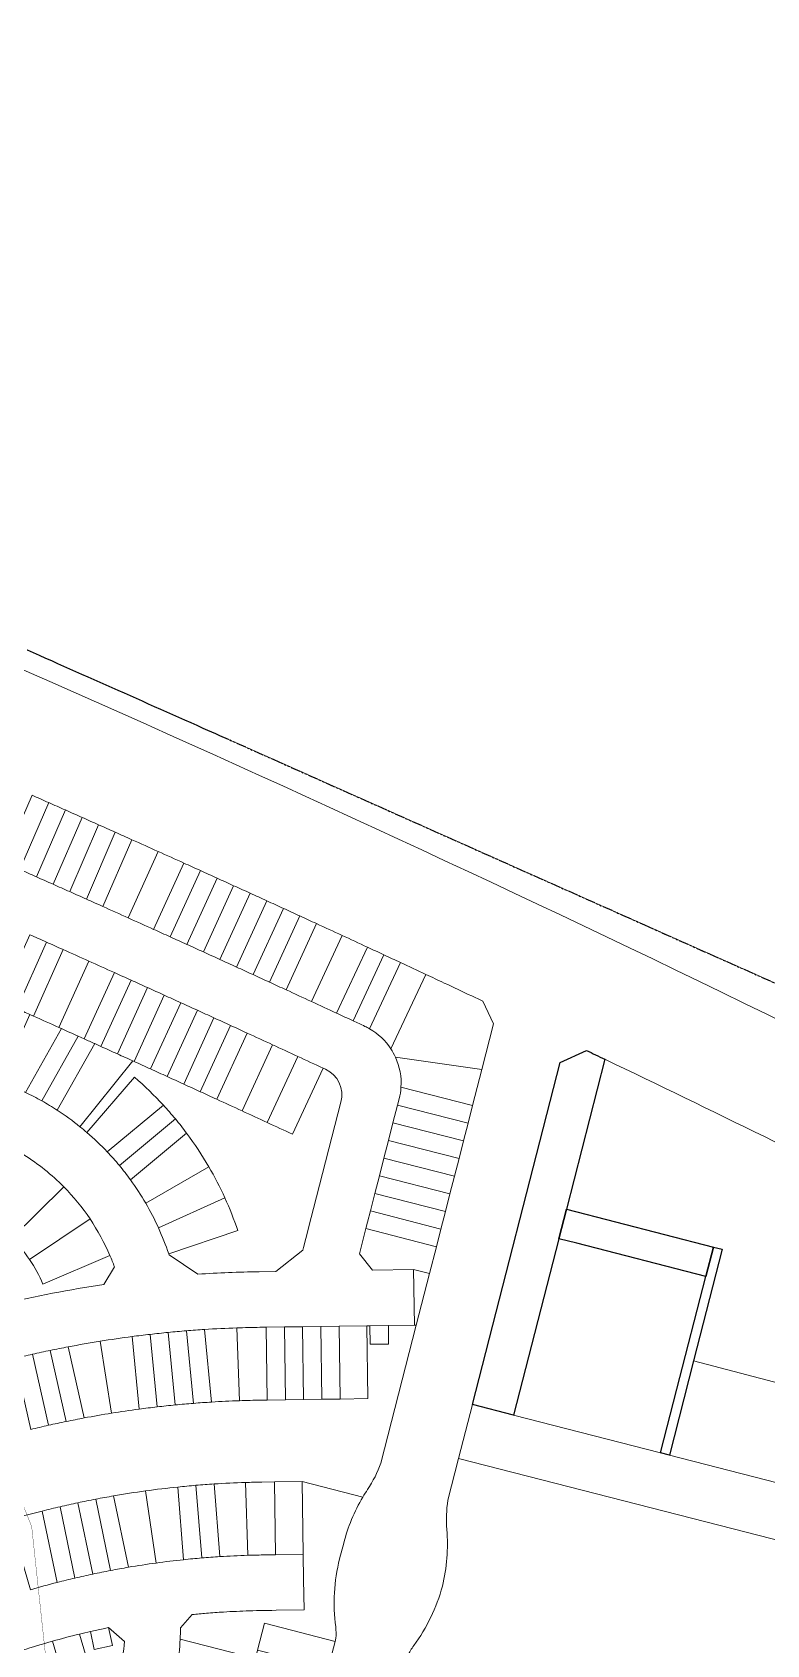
# Model space of a CAD drawing. Header units: centimetres. Extents: x -6122352 to 7132207, y -1694241 to 1947892.
# Drawn here: x 2102725 to 2344625, y -155399 to 375839 of the extents above; entities that cross this region are included whole.
import ezdxf

# ---------------------------------------------------------------- set-up
doc = ezdxf.new("R2010")
doc.units = ezdxf.units.CM
doc.header["$MEASUREMENT"] = 0
doc.linetypes.add('23585-XR-AR-DAMAC PLOT LIMITS$0$PHANTOM2', pattern=[1.25, 0.625, -0.125, 0.125, -0.125, 0.125, -0.125])
for name, color, linetype, lineweight, true_color in [('23585-XR-AR-DAMAC PLOT LIMITS$0$1-End units', 7, 'Continuous', 5, 0xf8991e), ('23585-XR-AR-DAMAC PLOT LIMITS$0$1-Open Space', 7, 'Continuous', 5, 0x90cf5a), ('23585-XR-AR-DAMAC PLOT LIMITS$0$1-Utility', 7, 'Continuous', 5, 0x8db1ff)]:
    doc.layers.add(name, color=color, linetype=linetype, lineweight=lineweight, true_color=true_color)
for name, color, linetype, lineweight in [('23585-XR-AR-DAMAC PLOT LIMITS$0$1-Mid units', 41, 'Continuous', 5), ('23585-XR-AR-DAMAC PLOT LIMITS$0$1-Retail', 10, 'Continuous', 5), ('A-ANNO-TEXT', 3, 'Continuous', 25)]:
    doc.layers.add(name, color=color, linetype=linetype, lineweight=lineweight)
for name, color, linetype in [('23585-XR-AR-DAMAC PLOT LIMITS$0$1-Utility Corridor', 44, 'Continuous'), ('23585-XR-AR-DAMAC PLOT LIMITS$0$PROJECT_LIMIT', 1, 'Continuous'), ('@MI-REF LAYER', 7, 'Continuous')]:
    doc.layers.add(name, color=color, linetype=linetype)
doc.layers.add('23585-XR-AR-DAMAC PLOT LIMITS$0$D-Phase New', color=7, linetype='Continuous', true_color=0x000080)

# ---------------------------------------------------------------- blocks, each defined once
blk = doc.blocks.new('23585-XR-AR-DAMAC PLOT LIMITS')
at = {"layer": '23585-XR-AR-DAMAC PLOT LIMITS$0$1-End units', "color": 251, "true_color": 0x636466}
for points in [[(497861.56, 2770562.17, 0.118327), (497851.94, 2770561.46), (497842.71, 2770583.69, -0.000345), (497851.22, 2770587.21)], [(497840.83, 2770556.93, 0.000344), (497832.39, 2770553.4), (497823.13, 2770575.55, -0.000345), (497831.63, 2770579.09)], [(497893.54, 2770569.39), (497873.14, 2770556.08, 0.123864), (497864.61, 2770561.43), (497886.81, 2770579.71)], [(497832.39, 2770553.4, 0.000344), (497823.95, 2770549.87), (497814.58, 2770571.96, -0.000347), (497823.13, 2770575.55)], [(497771.35, 2770527.53, 0.000344), (497762.94, 2770523.91), (497753.14, 2770545.81, -0.000356), (497761.87, 2770549.57)], [(497779.76, 2770531.13, 0.000344), (497771.35, 2770527.53), (497761.87, 2770549.57, -0.000347), (497770.39, 2770553.23)], [(497851.98, 2770515.75), (497842.74, 2770537.89, -0.000346), (497851.22, 2770541.43), (497860.43, 2770519.27, 0.000346)], [(497843.54, 2770512.22, 0.000346), (497835.11, 2770508.67), (497825.72, 2770530.76, -0.00035), (497834.27, 2770534.35)], [(497851.98, 2770515.75, 0.000346), (497843.54, 2770512.22), (497834.27, 2770534.35, -0.000346), (497842.74, 2770537.89)], [(497782.52, 2770486.28, 0.000346), (497774.12, 2770482.66), (497764.52, 2770504.65, -0.00035), (497773.03, 2770508.32)], [(497790.93, 2770489.9), (497788.89, 2770489.02, 0.000228), (497783.35, 2770486.64), (497782.52, 2770486.28), (497773.03, 2770508.32, -0.00035), (497781.54, 2770511.99)], [(497811.32, 2770469.33, 0.025241), (497802.3, 2770467.48), (497794.42, 2770491.4), (497796.44, 2770492.26, -0.000227), (497801.96, 2770494.62, -0.000213), (497807.13, 2770496.83)], [(497823.48, 2770470.36, 0.025241), (497814.29, 2770469.73), (497811.46, 2770493.57, -0.028669), (497824.64, 2770494.37)], [(497849.68, 2770491.72), (497844.56, 2770468.27, 0.025241), (497835.47, 2770469.78), (497836.63, 2770493.79, -0.028669)], [(497860.84, 2770488.69), (497853.4, 2770465.87, 0.025102), (497844.56, 2770468.27), (497849.68, 2770491.72, -0.025102)], [(497790.9, 2770463.73, 0.005895), (497788.91, 2770462.9, 0.000266), (497782.48, 2770460.12), (497772.95, 2770482.15), (497774.12, 2770482.66, -0.000346), (497782.52, 2770486.28), (497783.35, 2770486.64)], [(497871.65, 2770484.55), (497861.96, 2770462.6, 0.025102), (497853.4, 2770465.87), (497860.84, 2770488.69, -0.025102)], [(497919.38, 2770453.98), (497918.01, 2770452.44, 0.005209), (497913.35, 2770447.09), (497895.09, 2770462.67, -0.005209), (497900.08, 2770468.39), (497901.45, 2770469.93)], [(497913.35, 2770447.09, 0.006729), (497907.5, 2770440.04), (497888.3, 2770454.47, -0.00731), (497895.09, 2770462.67)], [(497823.22, 2770428.04, 0.047931), (497813.93, 2770426.79), (497805.6, 2770449.43, -0.058078), (497822.3, 2770452.02)], [(497835.97, 2770451.26), (497832.39, 2770427.53, 0.046994), (497823.22, 2770428.04), (497822.3, 2770452.02, -0.046994)], [(497849.26, 2770447.95), (497841.31, 2770425.31, 0.046994), (497832.39, 2770427.53), (497835.97, 2770451.26, -0.046994)], [(497893.08, 2770420.85, 0.006729), (497887.94, 2770413.27), (497867.89, 2770426.47, -0.00731), (497873.88, 2770435.28)], [(497958.8, 2770421.56), (497956.07, 2770418.49, 0.004359), (497952.75, 2770414.69), (497934.55, 2770430.33, -0.004359), (497938.14, 2770434.44), (497940.87, 2770437.51)], [(497952.75, 2770414.69, 0.007912), (497946.89, 2770407.66), (497927.96, 2770422.41, -0.008228), (497934.55, 2770430.33)], [(497887.94, 2770413.27, 0.006729), (497883.01, 2770405.55), (497862.17, 2770417.48, -0.00731), (497867.89, 2770426.47)], [(497939.56, 2770398.16, 0.007911), (497934.24, 2770390.72), (497914.39, 2770404.22, -0.00854), (497920.62, 2770412.91)], [(497934.24, 2770390.72, 0.007916), (497929.15, 2770383.11), (497908.49, 2770395.35, -0.008501), (497914.39, 2770404.22)], [(497981.29, 2770390.98), (497984.57, 2770385.95), (497964.25, 2770372.69, 0.031213), (497958.12, 2770379.62), (497979.57, 2770393.61)], [(497916.98, 2770362.42, 0.007917), (497912.79, 2770354.28), (497891.3, 2770364.96, -0.008724), (497896.31, 2770374.67)], [(497951.78, 2770337.66), (497930.2, 2770348.18, -0.008444), (497934.46, 2770356.28), (497956.06, 2770345.75, 0.009273)], [(497951.78, 2770337.66, 0.00911), (497947.86, 2770329.57), (497925.71, 2770338.83, -0.009577), (497930.2, 2770348.18)]]:
    blk.add_lwpolyline(points, format="xyb", close=True, dxfattribs=at)
for points in [[(497924.77, 2770521.52), (497920.25, 2770518.57), (497911.22, 2770508.43), (497904.32, 2770508.94), (497902.38, 2770511.93), (497901.85, 2770512.74), (497899.67, 2770516.07), (497919.77, 2770529.19)], [(497923.49, 2770494.69), (497941.42, 2770478.74), (497935.34, 2770471.9), (497917.41, 2770487.86)], [(497946.96, 2770444.35), (497964.88, 2770428.39), (497958.8, 2770421.56), (497940.87, 2770437.51)], [(497993.11, 2770416.78), (497998.11, 2770409.12), (497978.01, 2770396), (497973.01, 2770403.66)]]:
    blk.add_lwpolyline(points, close=True, dxfattribs=at)
at = {"layer": '23585-XR-AR-DAMAC PLOT LIMITS$0$1-Mid units', "color": 251, "true_color": 0x636466}
for points in [[(497846.37, 2770559.23, 0.000226), (497840.83, 2770556.93), (497831.63, 2770579.09, -0.000225), (497837.17, 2770581.39)], [(497851.94, 2770561.46, 0.02092), (497850.32, 2770560.87, 0.000161), (497846.37, 2770559.23), (497837.17, 2770581.39, -0.000225), (497842.71, 2770583.69)], [(497823.95, 2770549.87, 0.000226), (497818.42, 2770547.54), (497809.05, 2770569.64, -0.000225), (497814.58, 2770571.96)], [(497812.89, 2770545.21, 0.000226), (497807.36, 2770542.88), (497797.99, 2770564.98, -0.000225), (497803.52, 2770567.31)], [(497818.42, 2770547.54, 0.000226), (497812.89, 2770545.21), (497803.52, 2770567.31, -0.000225), (497809.05, 2770569.64)], [(497896.82, 2770564.36), (497876.72, 2770551.25), (497875.53, 2770553.08, 0.046462), (497873.14, 2770556.08), (497893.54, 2770569.39)], [(497796.31, 2770538.2, 0.000226), (497790.79, 2770535.85), (497781.43, 2770557.94, -0.000225), (497786.95, 2770560.29)], [(497801.84, 2770540.54, 0.000226), (497796.31, 2770538.2), (497786.95, 2770560.29, -0.000225), (497792.47, 2770562.64)], [(497807.36, 2770542.88, 0.000226), (497801.84, 2770540.54), (497792.47, 2770562.64, -0.000225), (497797.99, 2770564.98)], [(497785.27, 2770533.49, 0.000226), (497779.76, 2770531.13), (497770.39, 2770553.23, -0.000225), (497775.91, 2770555.59)], [(497790.79, 2770535.85, 0.000226), (497785.27, 2770533.49), (497775.91, 2770555.59, -0.000225), (497781.43, 2770557.94)], [(497762.94, 2770523.91, 0.000226), (497757.44, 2770521.53), (497747.63, 2770543.43, -0.000225), (497753.14, 2770545.81)], [(497751.93, 2770519.14, 0.000226), (497746.42, 2770516.75), (497736.62, 2770538.66, -0.000225), (497742.12, 2770541.05)], [(497757.44, 2770521.53, 0.000226), (497751.93, 2770519.14), (497742.12, 2770541.05, -0.000225), (497747.63, 2770543.43)], [(497735.42, 2770511.96, 0.000226), (497729.93, 2770509.55), (497720.12, 2770531.46, -0.000225), (497725.62, 2770533.86)], [(497740.92, 2770514.36, 0.000226), (497735.42, 2770511.96), (497725.62, 2770533.86, -0.000225), (497731.12, 2770536.26)], [(497746.42, 2770516.75, 0.000226), (497740.92, 2770514.36), (497731.12, 2770536.26, -0.000225), (497736.62, 2770538.66)], [(497829.58, 2770506.34, 0.000227), (497824.05, 2770504.01), (497814.66, 2770526.1, -0.000226), (497820.19, 2770528.43)], [(497835.11, 2770508.67, 0.000227), (497829.58, 2770506.34), (497820.19, 2770528.43, -0.000226), (497825.72, 2770530.76)], [(497818.52, 2770501.67, 0.000227), (497813, 2770499.33), (497803.61, 2770521.41, -0.000226), (497809.14, 2770523.76)], [(497824.05, 2770504.01, 0.000227), (497818.52, 2770501.67), (497809.14, 2770523.76, -0.000226), (497814.66, 2770526.1)], [(497807.48, 2770496.98), (497807.13, 2770496.83, 0.000213), (497801.96, 2770494.62), (497792.57, 2770516.71, -0.000226), (497798.09, 2770519.06)], [(497813, 2770499.33, 0.000227), (497807.48, 2770496.98), (497798.09, 2770519.06, -0.000226), (497803.61, 2770521.41)], [(497796.44, 2770492.26), (497794.42, 2770491.4, 0.000144), (497790.93, 2770489.9), (497781.54, 2770511.99, -0.000226), (497787.06, 2770514.35)], [(497801.96, 2770494.62, 0.000227), (497796.44, 2770492.26), (497787.06, 2770514.35, -0.000226), (497792.57, 2770516.71)], [(497768.62, 2770480.27, 0.000171), (497764.46, 2770478.47), (497763.11, 2770477.88), (497753.51, 2770499.88, -0.000226), (497759.01, 2770502.26)], [(497774.12, 2770482.66), (497772.95, 2770482.15, 0.000179), (497768.62, 2770480.27), (497759.01, 2770502.26, -0.000226), (497764.52, 2770504.65)], [(497802.3, 2770467.48, 0.016443), (497796.53, 2770465.79), (497788.89, 2770489.02), (497790.93, 2770489.9, -0.000144), (497794.42, 2770491.4)], [(497830.64, 2770494.24), (497829.49, 2770470.27, 0.016443), (497823.48, 2770470.36), (497824.64, 2770494.37, -0.013016)], [(497836.63, 2770493.79), (497835.47, 2770469.78, 0.016443), (497829.49, 2770470.27), (497830.64, 2770494.24, -0.013016)], [(497796.53, 2770465.79, 0.016443), (497790.9, 2770463.73), (497783.35, 2770486.64, -0.000228), (497788.89, 2770489.02)], [(497907.5, 2770440.04, 0.004409), (497903.77, 2770435.34), (497884.57, 2770449.76, -0.004118), (497888.3, 2770454.47)], [(497903.77, 2770435.34, 0.004407), (497900.12, 2770430.58), (497880.93, 2770444.99, -0.004117), (497884.57, 2770449.76)], [(497900.12, 2770430.58, 0.004408), (497896.56, 2770425.75), (497877.37, 2770440.16, -0.004117), (497880.93, 2770444.99)], [(497896.56, 2770425.75, 0.004409), (497893.08, 2770420.85), (497873.88, 2770435.28, -0.004118), (497877.37, 2770440.16)], [(497946.89, 2770407.66, 0.005188), (497943.18, 2770402.95), (497924.24, 2770417.7, -0.00479), (497927.96, 2770422.41)], [(497883.01, 2770405.55, 0.004409), (497879.89, 2770400.42), (497859.06, 2770412.35, -0.004118), (497862.17, 2770417.48)], [(497943.18, 2770402.95, 0.005188), (497939.56, 2770398.16), (497920.62, 2770412.91, -0.004791), (497924.24, 2770417.7)], [(497879.89, 2770400.42, 0.004408), (497876.86, 2770395.24), (497856.03, 2770407.17, -0.004117), (497859.06, 2770412.35)], [(497876.86, 2770395.24, 0.004407), (497873.93, 2770390.01), (497853.1, 2770401.94, -0.004117), (497856.03, 2770407.17)], [(497925.95, 2770378.03, 0.005188), (497922.85, 2770372.89), (497902.2, 2770385.13, -0.00479), (497905.3, 2770390.27)], [(497929.15, 2770383.11, 0.00519), (497925.95, 2770378.03), (497905.3, 2770390.27, -0.004792), (497908.49, 2770395.35)], [(497922.85, 2770372.89, 0.005188), (497919.86, 2770367.69), (497899.21, 2770379.93, -0.004791), (497902.2, 2770385.13)], [(497919.86, 2770367.69, 0.005191), (497916.98, 2770362.42), (497896.31, 2770374.67, -0.004793), (497899.21, 2770379.93)]]:
    blk.add_lwpolyline(points, format="xyb", close=True, dxfattribs=at)
for points in [[(497900.1, 2770559.34), (497880, 2770546.22), (497876.72, 2770551.25), (497896.82, 2770564.36)], [(497903.38, 2770554.31), (497883.28, 2770541.2), (497880, 2770546.22), (497900.1, 2770559.34)], [(497906.66, 2770549.29), (497886.56, 2770536.17), (497883.28, 2770541.2), (497903.38, 2770554.31)], [(497909.94, 2770544.26), (497889.84, 2770531.15), (497886.56, 2770536.17), (497906.66, 2770549.29)], [(497913.21, 2770539.24), (497893.11, 2770526.12), (497889.84, 2770531.15), (497909.94, 2770544.26)], [(497916.49, 2770534.21), (497896.39, 2770521.1), (497893.11, 2770526.12), (497913.21, 2770539.24)], [(497919.77, 2770529.19), (497899.67, 2770516.07), (497898.49, 2770517.89), (497896.39, 2770521.1), (497916.49, 2770534.21)], [(497917.41, 2770487.86), (497935.34, 2770471.9), (497931.35, 2770467.42), (497913.42, 2770483.38)], [(497913.42, 2770483.38), (497931.35, 2770467.42), (497927.36, 2770462.94), (497909.43, 2770478.9)], [(497909.43, 2770478.9), (497927.36, 2770462.94), (497923.37, 2770458.46), (497905.44, 2770474.41)], [(497905.44, 2770474.41), (497923.37, 2770458.46), (497919.38, 2770453.98), (497901.45, 2770469.93)]]:
    blk.add_lwpolyline(points, close=True, dxfattribs=at)
at = {"layer": '23585-XR-AR-DAMAC PLOT LIMITS$0$1-Open Space', "color": 251, "true_color": 0x636466}
for points in [[(498007.6, 2770688.64, 0.020061), (497512.94, 2770477.04, 0.002758), (497503.01, 2770472.24, 0.01485), (497288.75, 2770359.31)], [(497891.3, 2770364.96, -0.008724), (497896.31, 2770374.67, -0.004793), (497899.21, 2770379.93, -0.004791), (497902.2, 2770385.13, -0.00479), (497905.3, 2770390.27, -0.004792), (497908.49, 2770395.35, -0.008501), (497914.39, 2770404.22, -0.00854), (497920.62, 2770412.91, -0.004791), (497924.24, 2770417.7, -0.00479), (497927.96, 2770422.41, -0.008228), (497934.55, 2770430.33, -0.004347), (497938.13, 2770434.43), (497940.87, 2770437.51), (497946.96, 2770444.35), (497964.22, 2770455.61, -0.012651), (497963.43, 2770458.46, 0.058815), (497959.98, 2770467.56), (497934.33, 2770506.87), (497933.92, 2770506.41), (497928.21, 2770500), (497932.77, 2770495.94), (497928.71, 2770491.39), (497924.16, 2770495.44), (497923.49, 2770494.69), (497941.42, 2770478.74), (497935.34, 2770471.9), (497931.35, 2770467.42), (497927.36, 2770462.94), (497923.37, 2770458.46), (497919.38, 2770453.98), (497918.01, 2770452.44, 0.005209), (497913.35, 2770447.09, 0.006729), (497907.5, 2770440.04, 0.004409), (497903.77, 2770435.34, 0.004407), (497900.12, 2770430.58, 0.004408), (497896.56, 2770425.75, 0.004409), (497893.08, 2770420.85, 0.006729), (497887.94, 2770413.27, 0.006729), (497883.01, 2770405.55, 0.004409), (497879.89, 2770400.42, 0.004408), (497876.86, 2770395.24, 0.004407), (497873.93, 2770390.01, 0.004409)], [(497832.39, 2770427.53, -0.046994), (497841.31, 2770425.31), (497849.26, 2770447.95, -0.013803), (497853.02, 2770446.52), (497854.97, 2770440.07, 0.0449), (497821.87, 2770379.99)]]:
    blk.add_lwpolyline(points, format="xyb", dxfattribs=at)
blk.add_lwpolyline([(497683.77, 2770562.6), (497685.76, 2770563.48), (497687.75, 2770564.35), (497689.75, 2770565.22), (497691.74, 2770566.1), (497693.74, 2770566.97), (497695.73, 2770567.84), (497697.73, 2770568.71), (497699.73, 2770569.59), (497701.73, 2770570.46), (497703.72, 2770571.33), (497705.72, 2770572.2), (497707.72, 2770573.08), (497709.72, 2770573.95), (497711.72, 2770574.82), (497713.72, 2770575.69), (497715.73, 2770576.56), (497717.73, 2770577.44), (497719.73, 2770578.31), (497721.74, 2770579.18), (497723.74, 2770580.05), (497725.75, 2770580.92), (497727.75, 2770581.79), (497729.76, 2770582.67), (497731.76, 2770583.54), (497733.77, 2770584.41), (497735.78, 2770585.28), (497737.79, 2770586.16), (497739.8, 2770587.03), (497741.81, 2770587.9), (497743.32, 2770588.56), (497744.63, 2770589.13), (497745.94, 2770589.7), (497747.25, 2770590.27), (497765.25, 2770598.08), (497880.61, 2770648.18), (497887.92, 2770651.35), (497909.35, 2770660.66), (497971.49, 2770687.64)], dxfattribs=at)
for points in [[(497878.35, 2770592.66), (497886.81, 2770579.71), (497864.61, 2770561.43, 0.038097), (497861.56, 2770562.17), (497851.22, 2770587.21, -0.000253), (497857.46, 2770589.78, -0.000375), (497866.71, 2770593.58, -0.000152), (497870.47, 2770595.12)], [(497886.52, 2770502.74), (497887.05, 2770501.93), (497890.41, 2770496.77), (497890.92, 2770496), (497890.07, 2770484.67), (497886.41, 2770480.56, 0.013179), (497873.4, 2770465.15), (497862.29, 2770462.45), (497861.96, 2770462.6), (497871.65, 2770484.55, 0.025102), (497860.84, 2770488.69, 0.025102), (497849.68, 2770491.72, 0.028669), (497836.63, 2770493.79, 0.013016), (497830.64, 2770494.24, 0.013016), (497824.64, 2770494.37, 0.028669), (497811.46, 2770493.57), (497814.29, 2770469.73, 0.008212), (497811.32, 2770469.33), (497807.13, 2770496.83), (497807.48, 2770496.98, -0.000227), (497813, 2770499.33, -0.000227), (497818.52, 2770501.67, -0.000227), (497824.05, 2770504.01, -0.000227), (497829.58, 2770506.34, -0.000227), (497835.11, 2770508.67, -0.000346), (497843.54, 2770512.22, -0.000346), (497851.98, 2770515.75, -0.000346), (497860.43, 2770519.27), (497851.22, 2770541.43), (497851.96, 2770541.73, -0.361244), (497863.38, 2770538.21), (497883.16, 2770507.89)], [(497971.19, 2770440.68, -0.070768), (497964.22, 2770455.61), (497946.96, 2770444.35), (497964.88, 2770428.39), (497971.08, 2770422.87), (497978.55, 2770416.22), (497972.47, 2770409.39), (497971.48, 2770408.27), (497969.72, 2770406.3, 0.004341), (497966.63, 2770402.76, 0.003956), (497963.86, 2770399.49, 0.003956), (497961.14, 2770396.18, 0.005188), (497957.66, 2770391.76, 0.00433), (497954.83, 2770388.03), (497955.41, 2770382.2, -0.012623), (497958.12, 2770379.62), (497979.57, 2770393.61), (497978.01, 2770396), (497973.01, 2770403.66), (497993.11, 2770416.78), (497992.55, 2770417.65, 0.057438), (497989.71, 2770420.14, -0.096637), (497974.1, 2770436.21)], [(497952.54, 2770357.63), (497972.24, 2770327.44), (497971.8, 2770321), (497947.81, 2770329.45), (497947.86, 2770329.57, -0.00911), (497951.78, 2770337.66, -0.009273), (497956.06, 2770345.75), (497934.46, 2770356.28, -0.003463), (497936.28, 2770359.56), (497941.49, 2770356.48), (497944.6, 2770361.73), (497939.34, 2770364.83), (497946.23, 2770365.6, -0.045607)]]:
    blk.add_lwpolyline(points, format="xyb", close=True, dxfattribs=at)
for points in [[(498054.27, 2770538.47), (498083.58, 2770557.6), (498073.58, 2770572.93), (498022.23, 2770539.42), (498019.72, 2770537.78), (497977.84, 2770510.46), (497966.12, 2770502.81), (497976.12, 2770487.48)], [(497934.33, 2770506.87), (497933.92, 2770506.41), (497920.25, 2770518.57), (497924.77, 2770521.52)]]:
    blk.add_lwpolyline(points, close=True, dxfattribs=at)
at = {"layer": '23585-XR-AR-DAMAC PLOT LIMITS$0$1-Retail', "color": 251, "true_color": 0x636466}
blk.add_lwpolyline([(498056.26, 2770599.48), (498004.72, 2770566.25), (497983.98, 2770598.05), (497981.46, 2770596.41), (497939.59, 2770569.08), (497911.7, 2770611.83, -0.004376), (498020.44, 2770654.37)], format="xyb", close=True, dxfattribs=at)
at = {"layer": '23585-XR-AR-DAMAC PLOT LIMITS$0$1-Utility', "color": 251, "true_color": 0x636466}
for points in [[(498073.58, 2770572.93), (498022.23, 2770539.42), (498004.72, 2770566.25), (498056.26, 2770599.48)], [(498019.72, 2770537.78), (497977.84, 2770510.46), (497945.05, 2770560.71), (497950.16, 2770564.04), (497986.93, 2770588.03), (498007.86, 2770555.95)], [(497932.77, 2770495.94), (497928.71, 2770491.39), (497924.16, 2770495.44), (497928.21, 2770500)]]:
    blk.add_lwpolyline(points, close=True, dxfattribs=at)
for points in [[(498083.58, 2770557.6), (498083.56, 2770557.59), (498054.27, 2770538.47), (497976.12, 2770487.48), (497983.86, 2770475.61, 0.058807), (497990.8, 2770468.79, -0.080575), (498003.57, 2770455.09, -0.093711), (498011.63, 2770434.9, 0.057431), (498012.77, 2770431.3), (498038.96, 2770391.17), (498064.08, 2770407.56), (498146.42, 2770461.29)], [(497944.6, 2770361.73), (497941.49, 2770356.48), (497936.28, 2770359.56, -0.003921), (497938.4, 2770363.24), (497939.34, 2770364.83)]]:
    blk.add_lwpolyline(points, format="xyb", close=True, dxfattribs=at)
at = {"layer": '23585-XR-AR-DAMAC PLOT LIMITS$0$1-Utility Corridor', "color": 251, "true_color": 0x636466}
blk.add_lwpolyline([(497939.59, 2770569.08), (497945.05, 2770560.71), (497977.84, 2770510.46), (497966.12, 2770502.81), (497902.56, 2770600.21), (497905.43, 2770609.31, -0.000253), (497911.7, 2770611.83)], format="xyb", close=True, dxfattribs=at)
for points in [[(498004.72, 2770566.25), (498022.23, 2770539.42), (498019.72, 2770537.78), (498007.86, 2770555.95), (497986.93, 2770588.03), (497981.46, 2770596.41), (497983.98, 2770598.05)], [(497986.93, 2770588.03), (497950.16, 2770564.04), (497945.05, 2770560.71), (497939.59, 2770569.08), (497981.46, 2770596.41)]]:
    blk.add_lwpolyline(points, close=True, dxfattribs=at)
at = {"layer": '23585-XR-AR-DAMAC PLOT LIMITS$0$D-Phase New', "color": 8, "const_width": 0.1}
for points in [[(497971.49, 2770687.64), (497909.35, 2770660.66), (497887.92, 2770651.35), (497880.61, 2770648.18), (497765.25, 2770598.08), (497747.25, 2770590.27), (497745.94, 2770589.7), (497744.63, 2770589.13), (497743.32, 2770588.56), (497741.81, 2770587.9), (497739.8, 2770587.03), (497737.79, 2770586.16), (497735.78, 2770585.28), (497733.77, 2770584.41), (497731.76, 2770583.54), (497729.76, 2770582.67), (497727.75, 2770581.79), (497725.75, 2770580.92), (497723.74, 2770580.05), (497721.74, 2770579.18), (497719.73, 2770578.31), (497717.73, 2770577.44), (497715.73, 2770576.56), (497713.72, 2770575.69), (497711.72, 2770574.82), (497709.72, 2770573.95), (497707.72, 2770573.08), (497705.72, 2770572.2), (497703.72, 2770571.33), (497701.73, 2770570.46), (497699.73, 2770569.59), (497697.73, 2770568.71), (497695.73, 2770567.84), (497693.74, 2770566.97), (497691.74, 2770566.1), (497689.75, 2770565.22), (497687.75, 2770564.35), (497685.76, 2770563.48), (497683.77, 2770562.6)], [(498197.26, 2769860.14), (498242.1, 2770083.59), (498243.05, 2770088.29), (498277.97, 2770262.34), (498028.69, 2770146.61), (497949.66, 2770330.39), (497897.75, 2770368.6), (497799.05, 2770406.16), (497778.47, 2770344.43), (497753.19, 2770284.43), (497721.88, 2770225.24), (497688.92, 2770169.44), (497626.65, 2770080.85), (497583.53, 2770028.9)]]:
    blk.add_lwpolyline(points, dxfattribs=at)
blk.add_lwpolyline([(496635, 2769907.99), (496746.31, 2769775.07, -0.043454), (497314.24, 2770181.16), (497589.03, 2770035.52), (497626.65, 2770080.85), (497688.92, 2770169.44), (497721.88, 2770225.24), (497753.19, 2770284.43), (497778.47, 2770344.43), (497799.05, 2770406.16), (497897.75, 2770368.6), (497949.66, 2770330.39), (498028.69, 2770146.61), (498277.97, 2770262.34), (498279.8, 2770271.46), (498007.3, 2770689.12)], format="xyb", dxfattribs=at)
at = {"layer": '23585-XR-AR-DAMAC PLOT LIMITS$0$PROJECT_LIMIT', "linetype": '23585-XR-AR-DAMAC PLOT LIMITS$0$PHANTOM2', "ltscale": 5}
blk.add_lwpolyline([(497683.77, 2770562.6), (497685.76, 2770563.48), (497687.75, 2770564.35), (497689.75, 2770565.22), (497691.74, 2770566.1), (497693.74, 2770566.97), (497695.73, 2770567.84), (497697.73, 2770568.71), (497699.73, 2770569.59), (497701.73, 2770570.46), (497703.72, 2770571.33), (497705.72, 2770572.2), (497707.72, 2770573.08), (497709.72, 2770573.95), (497711.72, 2770574.82), (497713.72, 2770575.69), (497715.73, 2770576.56), (497717.73, 2770577.44), (497719.73, 2770578.31), (497721.74, 2770579.18), (497723.74, 2770580.05), (497725.75, 2770580.92), (497727.75, 2770581.79), (497729.76, 2770582.67), (497731.76, 2770583.54), (497733.77, 2770584.41), (497735.78, 2770585.28), (497737.79, 2770586.16), (497739.8, 2770587.03), (497741.81, 2770587.9), (497743.32, 2770588.56), (497744.63, 2770589.13), (497745.94, 2770589.7), (497747.25, 2770590.27), (497765.25, 2770598.08), (497880.61, 2770648.18), (497887.92, 2770651.35), (497909.35, 2770660.66), (497971.49, 2770687.64)], dxfattribs=at)
blk = doc.blocks.new('A$Cf093b529')
at = {"layer": 'A-ANNO-TEXT'}
blk.add_blockref('23585-XR-AR-DAMAC PLOT LIMITS', (-495391.99, -2768603.44), dxfattribs=at)

msp = doc.modelspace()

# ---------------------------------------------------------------- block references
at = {"layer": '@MI-REF LAYER', "xscale": 1000, "yscale": 1000, "zscale": 1000, "rotation": 312.4882903633292}
msp.add_blockref('A$Cf093b529', (-891608.73293, 539022.72011), dxfattribs=at)

doc.saveas('drawing.dxf')
